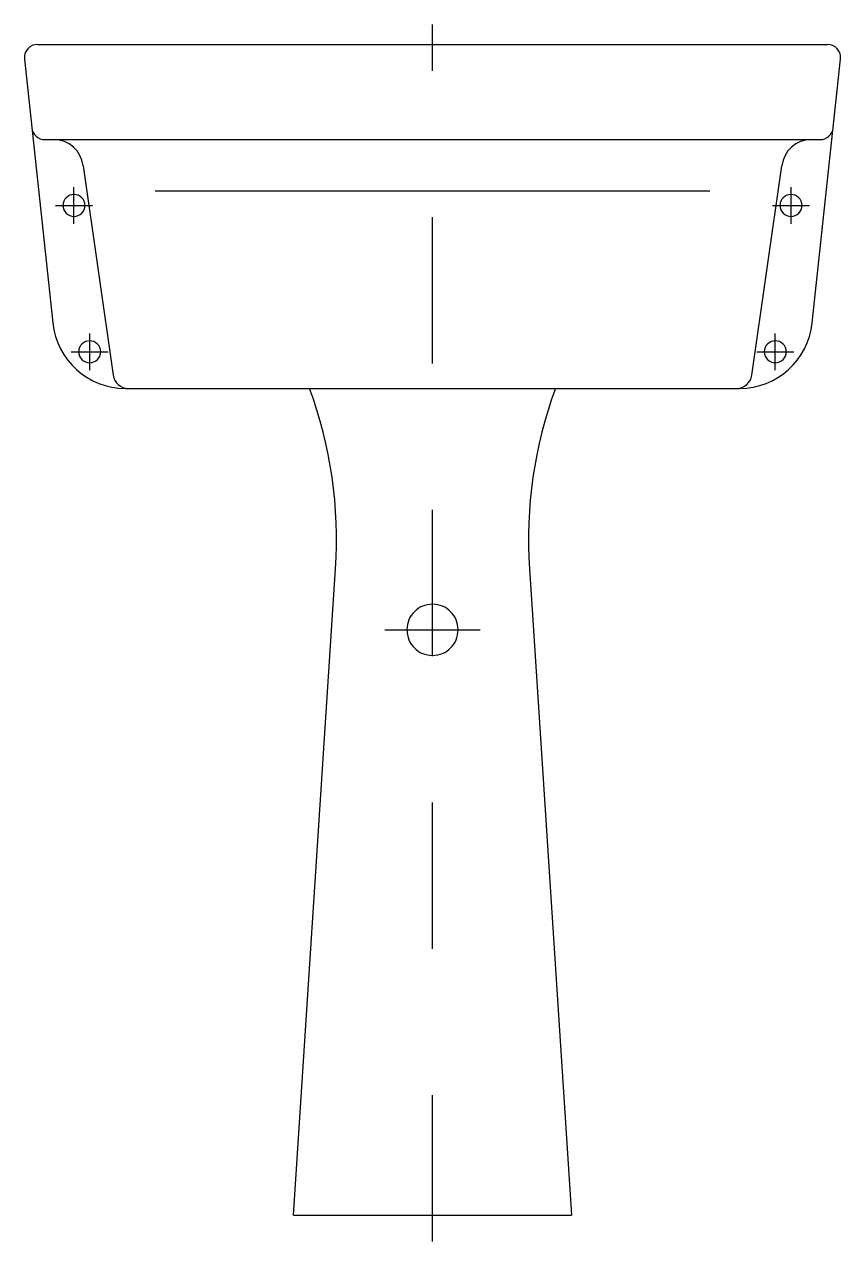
# Model space of a CAD drawing. Extents: x -993.785 to -993.227, y 796.266 to 797.098.
import ezdxf

# ---------------------------------------------------------------- set-up
doc = ezdxf.new("R2010")
doc.units = 0
doc.header["$LTSCALE"] = 0.2
doc.header["$MEASUREMENT"] = 0
for name, pattern in [('AXES', [0.54, 0.3, -0.08, 0.08, -0.08]), ('CACHE', [0.24, 0.12, -0.12]), ('CONTINU', [0])]:
    doc.linetypes.add(name, pattern=pattern)
doc.layers.get('0').update_dxf_attribs({"linetype": 'CONTINUOUS'})
doc.layers.add('DECA_EIXOS', color=5, linetype='AXES')

msp = doc.modelspace()

# ---------------------------------------------------------------- linework, layer by layer
at = {"linetype": 'CONTINU'}
for points in [[(-993.7758, 797.084, 0.445925), (-993.78474, 797.07404)], [(-993.22689, 797.07404, 0.445927), (-993.23583, 797.084)], [(-993.77969, 797.02704, 0.383191), (-993.77074, 797.019)], [(-993.24089, 797.019, 0.383193), (-993.23194, 797.02704)], [(-993.74467, 797.00114, 0.383208), (-993.76455, 797.019)], [(-993.24708, 797.019, 0.383191), (-993.26696, 797.00114)], [(-993.75086, 796.9815, 1), (-993.75086, 796.9665)], [(-993.75086, 796.9665, 1), (-993.75086, 796.9815)], [(-993.26077, 796.9815, 1), (-993.26077, 796.9665)], [(-993.26077, 796.9665, 1), (-993.26077, 796.9815)], [(-993.76537, 796.89376, 0.383993), (-993.71561, 796.849)], [(-993.29599, 796.849, 0.38379), (-993.24626, 796.89376)], [(-993.74011, 796.8815, 1), (-993.74011, 796.8665)], [(-993.74011, 796.8665, 1), (-993.74011, 796.8815)], [(-993.27152, 796.8815, 1), (-993.27152, 796.8665)], [(-993.27152, 796.8665, 1), (-993.27152, 796.8815)], [(-993.7241, 796.85801, 0.373012), (-993.71371, 796.849)], [(-993.29792, 796.849, 0.374671), (-993.28752, 796.85807)], [(-993.57203, 796.72576, 0.104906), (-993.58983, 796.849)], [(-993.4218, 796.849, 0.105025), (-993.43959, 796.72562)]]:
    msp.add_lwpolyline(points, format="xyb", dxfattribs=at)
for points in [[(-993.7758, 797.084), (-993.23583, 797.084)], [(-993.78474, 797.07404), (-993.76537, 796.89376)], [(-993.24626, 796.89376), (-993.22689, 797.07404)], [(-993.77074, 797.019), (-993.24089, 797.019)], [(-993.74467, 797.00114), (-993.7241, 796.85801)], [(-993.28752, 796.85807), (-993.26696, 797.00114)], [(-993.69532, 796.984), (-993.31631, 796.984)], [(-993.71561, 796.849), (-993.29599, 796.849)], [(-993.60081, 796.284), (-993.57203, 796.72576)], [(-993.43959, 796.72562), (-993.41081, 796.284)], [(-993.60081, 796.284), (-993.41081, 796.284)]]:
    msp.add_lwpolyline(points, dxfattribs=at)
at = {"linetype": 'CACHE'}
for points in [[(-993.50581, 796.7015, 1), (-993.50581, 796.6665)], [(-993.50581, 796.6665, 1), (-993.50581, 796.7015)]]:
    msp.add_lwpolyline(points, format="xyb", dxfattribs=at)
at = {"layer": 'DECA_EIXOS'}
for points in [[(-993.50581, 796.2659), (-993.50581, 797.09775)], [(-993.75086, 796.96144), (-993.75086, 796.98656)], [(-993.26077, 796.96144), (-993.26077, 796.98656)], [(-993.76342, 796.974), (-993.7383, 796.974)], [(-993.27333, 796.974), (-993.24821, 796.974)], [(-993.74011, 796.86144), (-993.74011, 796.88656)], [(-993.27152, 796.86144), (-993.27152, 796.88656)], [(-993.75268, 796.874), (-993.72755, 796.874)], [(-993.28408, 796.874), (-993.25895, 796.874)], [(-993.53831, 796.684), (-993.47331, 796.684)]]:
    msp.add_lwpolyline(points, dxfattribs=at)

doc.saveas('drawing.dxf')
